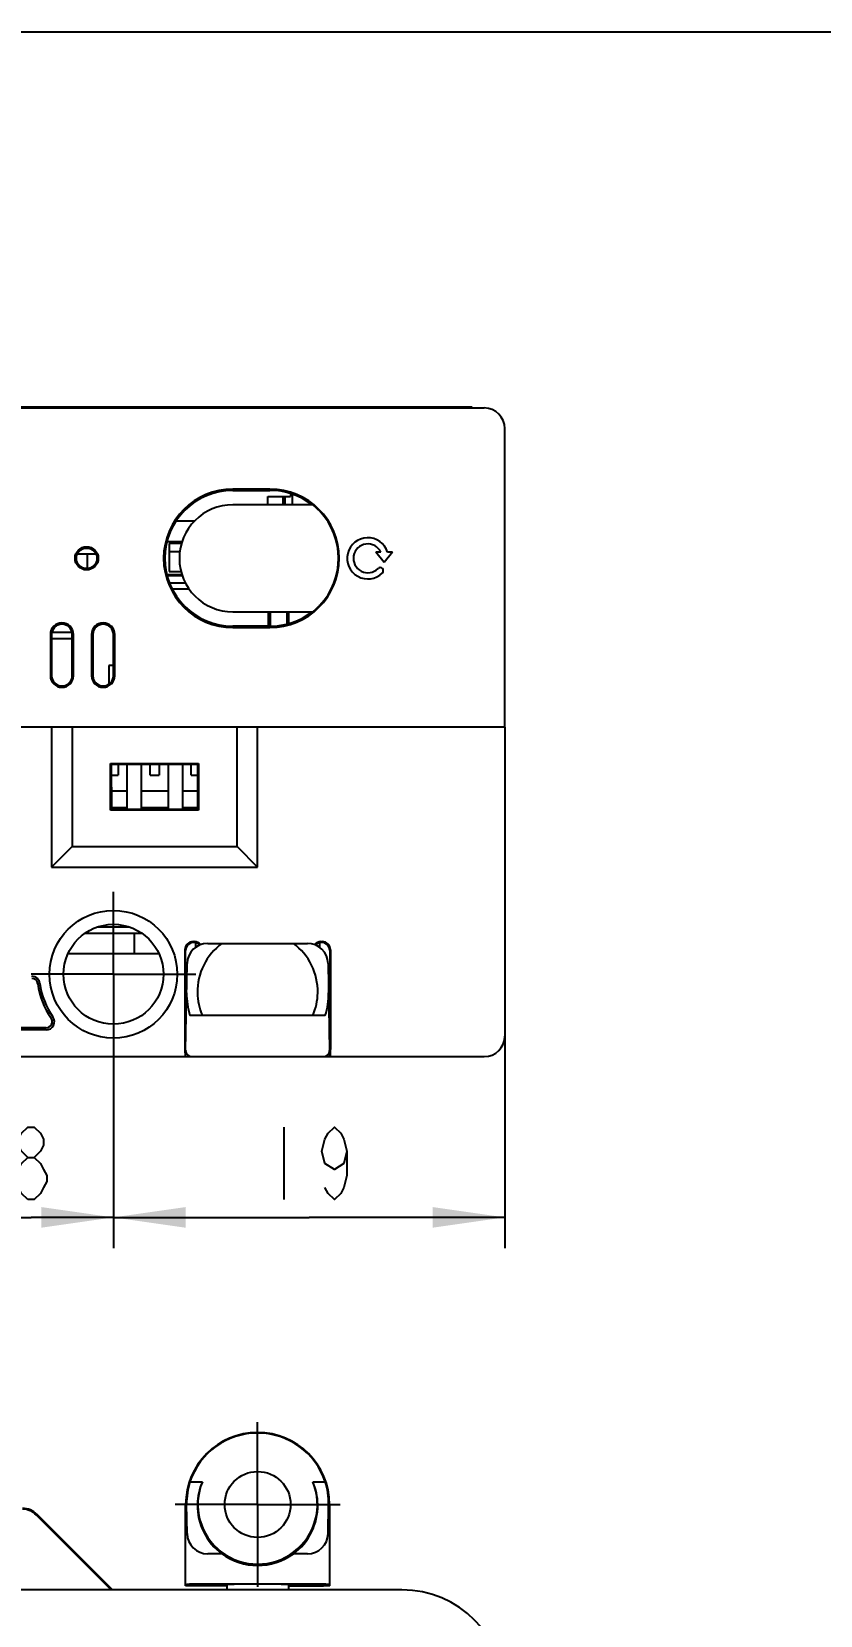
# Model space of a CAD drawing. Header units: millimetres. Extents: x 0 to 297, y 0 to 210.
# Drawn here: x 115.3 to 153.6, y 133.1 to 210 of the extents above; entities that cross this region are included whole.
import ezdxf

# ---------------------------------------------------------------- set-up
doc = ezdxf.new("R2010")
doc.units = ezdxf.units.MM
doc.header["$LTSCALE"] = 16.335
doc.linetypes.add('CENTER', pattern=[0.6, 0.375, -0.075, 0.075, -0.075])
doc.layers.get('0').update_dxf_attribs({"linetype": 'CONTINUOUS'})
for name, color, linetype in [('000_19_DXF_CONTINUOUS_LINE', 7, 'CONTINUOUS'), ('00_11_DXF_CONTINUOUS_LINE', 7, 'CONTINUOUS'), ('01-PBG-10-01DXF_CONTINUOUS_LINE', 7, 'CONTINUOUS'), ('2022-08-16_CDXF_CONTINUOUS_LINE', 7, 'CONTINUOUS'), ('2022-09-08_CDXF_CONTINUOUS_LINE', 7, 'CONTINUOUS'), ('CORE300_100_DXF_CONTINUOUS_LINE', 7, 'CONTINUOUS'), ('CORES3-60-01DXF_CONTINUOUS_LINE', 7, 'CONTINUOUS'), ('CORES3_DXF_AXIS', 7, 'CONTINUOUS'), ('CORES3_DXF_DIMENSION', 7, 'CONTINUOUS'), ('CORES3_DXF_FORMAT', 7, 'CONTINUOUS'), ('DINBASE-60-0DXF_CONTINUOUS_LINE', 7, 'CONTINUOUS'), ('GROVE_RED_DIDXF_CONTINUOUS_LINE', 7, 'CONTINUOUS'), ('STA0226C0A_1DXF_CONTINUOUS_LINE', 7, 'CONTINUOUS'), ('TMP_DWG_1_1_DXF_CONTINUOUS_LINE', 7, 'CONTINUOUS')]:
    doc.layers.add(name, color=color, linetype=linetype)
doc.styles.get("Standard").update_dxf_attribs({"font": 'CHANGFANGSONG.TTF'})
doc.dimstyles.new('DIMSTYLE_2', dxfattribs={"dimtxt": 3.5, "dimasz": 3.5, "dimexe": 1.5, "dimexo": 0, "dimgap": 0.875, "dimtad": 1, "dimdec": 3, "dimdsep": 46, "dimtxsty": 'STANDARD', "dimblk": '_FILLED', "dimblk1": '_FILLED', "dimblk2": '_FILLED', "dimcen": 0.09, "dimclrt": 3, "dimadec": 3, "dimazin": 2, "dimtp": 0.2, "dimtm": 0.2, "dimtfac": 1, "dimtdec": 3, "dimtofl": 0, "dimtmove": 0, "dimatfit": 3, "dimldrblk": '_FILLED', "dimfxl": 1, "dimtolj": 1, "dimarcsym": 0})

# ---------------------------------------------------------------- blocks, each defined once
blk = doc.blocks.new('_FILLED')
at = {"color": 0, "linetype": 'BYBLOCK'}
blk.add_solid([(0, 0), (-1, 0.143), (-1, -0.143)], dxfattribs=at)
blk = doc.blocks.new('*D11')
at = {"layer": 'CORES3_DXF_DIMENSION', "color": 1, "linetype": 'CONTINUOUS'}
for p, q in [((111.315, 160.224), (111.315, 150.917)), ((119.315, 160.224), (119.315, 150.917)), ((111.315, 152.417), (115.315, 152.417)), ((119.315, 152.417), (115.315, 152.417))]:
    blk.add_line(p, q, dxfattribs=at)
at = {"layer": 'CORES3_DXF_DIMENSION', "color": 1, "linetype": 'CONTINUOUS', "xscale": 3.5, "yscale": 3.5, "zscale": 3.5, "rotation": 180}
blk.add_blockref('_FILLED', (111.315, 152.417), dxfattribs=at)
at = {"layer": 'CORES3_DXF_DIMENSION', "color": 1, "linetype": 'CONTINUOUS', "xscale": 3.5, "yscale": 3.5, "zscale": 3.5}
blk.add_blockref('_FILLED', (119.315, 152.417), dxfattribs=at)
blk = doc.blocks.new('*D13')
at = {"layer": 'CORES3_DXF_DIMENSION', "color": 1, "linetype": 'CONTINUOUS'}
for p, q in [((138.315, 161.224), (138.315, 150.917)), ((119.315, 160.224), (119.315, 150.917)), ((119.315, 152.417), (128.815, 152.417)), ((138.315, 152.417), (128.815, 152.417))]:
    blk.add_line(p, q, dxfattribs=at)
at = {"layer": 'CORES3_DXF_DIMENSION', "color": 1, "linetype": 'CONTINUOUS', "xscale": 3.5, "yscale": 3.5, "zscale": 3.5, "rotation": 180}
blk.add_blockref('_FILLED', (119.315, 152.417), dxfattribs=at)
at = {"layer": 'CORES3_DXF_DIMENSION', "color": 1, "linetype": 'CONTINUOUS', "xscale": 3.5, "yscale": 3.5, "zscale": 3.5}
blk.add_blockref('_FILLED', (138.315, 152.417), dxfattribs=at)

msp = doc.modelspace()

# ---------------------------------------------------------------- linework, layer by layer
at = {"layer": '000_19_DXF_CONTINUOUS_LINE', "color": 7, "linetype": 'CONTINUOUS'}
for p, q in [((123.8942, 165.7244), (128.7368, 165.7244)), ((122.8208, 160.5296), (122.8943, 164.7419)), ((129.7366, 164.7419), (129.8102, 160.5296)), ((129.6013, 162.2244), (123.0296, 162.2244)), ((123.1208, 160.2244), (129.5102, 160.2244)), ((123.0296, 139.5767), (123.6322, 139.5767)), ((128.9988, 139.5767), (129.6013, 139.5767)), ((122.8208, 134.532), (122.8208, 138.4767)), ((122.8943, 137.0593), (122.8696, 138.4767)), ((129.7366, 137.0593), (129.7614, 138.4767)), ((129.8102, 138.4767), (129.8102, 134.5319)), ((124.5811, 136.0767), (123.8942, 136.0767)), ((128.7368, 136.0767), (128.0499, 136.0767)), ((122.8208, 134.532), (122.8943, 134.6056)), ((123.8941, 134.6227), (126.3151, 134.6227)), ((124.8155, 134.5965), (124.8155, 134.329)), ((126.3159, 134.6227), (128.7369, 134.6227)), ((127.8155, 134.5965), (127.8155, 134.329)), ((129.8102, 134.532), (129.7366, 134.6056)), ((122.8208, 134.532), (122.8208, 134.532)), ((124.8155, 134.532), (122.8208, 134.532)), ((127.8155, 134.5267), (129.5102, 134.5267)), ((129.8102, 134.532), (129.8102, 134.5319))]:
    msp.add_line(p, q, dxfattribs=at)
msp.add_circle((126.3155, 138.4767), 1.6, dxfattribs=at)
for centre, radius, start, end in [((123.8942, 164.7244), 1, 90, 179), ((126.3164, 163.3752), 2.9206, 126.451773, 180.996739), ((126.3146, 163.3752), 2.9206, 359.003253, 53.548221), ((128.7368, 164.7244), 1, 1, 90), ((126.3192, 163.3763), 2.9235, 181.016323, 203.203619), ((126.3118, 163.3763), 2.9235, 336.796398, 358.983639), ((123.1208, 160.5244), 0.3, 179, 270), ((129.5102, 160.5244), 0.3, 270, 1), ((126.3155, 138.4767), 3.4947, 0, 180), ((126.3155, 138.4767), 3.4651, 18.508907, 161.491093), ((126.3192, 138.4248), 2.9235, 156.796398, 178.98366), ((126.3155, 138.4767), 2.9, 157.70903, 22.29097), ((126.3118, 138.4248), 2.9235, 1.016323, 23.203619), ((126.3164, 138.4259), 2.9206, 179.003253, 233.54822), ((126.3146, 138.4259), 2.9206, 306.451776, 0.996743), ((126.3155, 138.4767), 2.9611, 234.145946, 305.854054)]:
    msp.add_arc(centre, radius, start, end, dxfattribs=at)
for centre, major_axis, ratio, start_param, end_param in [((126.3155, 163.2642), (0, 3.4469), 0.9998476, 1.5533404, 1.8772386), ((126.3155, 163.2642), (0, 3.4469), 0.9998476, -1.8772386, -1.5533404), ((126.3155, 138.5369), (0, 3.4469), 0.9998476, 1.264354, 1.5882523), ((126.3155, 138.5369), (0, 3.4469), 0.9998476, -1.5882523, -1.264354), ((123.8942, 137.0767), (1, 0), 1, -3.1241394, -1.5707963), ((128.7368, 137.0767), (1, 0), 1, -1.5707963, -0.0174533)]:
    msp.add_ellipse(centre, major_axis=major_axis, ratio=ratio, start_param=start_param, end_param=end_param, dxfattribs=at)
for points, knots in [([(122.8943, 134.6056), (122.8945, 134.6058), (122.8952, 134.6061), (122.8973, 134.6067), (122.9015, 134.6074), (122.9082, 134.6082), (122.9172, 134.609), (122.9286, 134.6098), (122.9422, 134.6106), (122.958, 134.6114), (122.9835, 134.6125), (123.0207, 134.6138), (123.0713, 134.6152), (123.1298, 134.6165), (123.1954, 134.6178), (123.2676, 134.6189), (123.375, 134.6203), (123.5202, 134.6216), (123.7036, 134.6225), (123.8298, 134.6227), (123.8941, 134.6227)], [0, 0, 0, 0, 0.0008327, 0.0022051, 0.0066561, 0.0134138, 0.0224803, 0.0338453, 0.0474807, 0.063353, 0.0814283, 0.124024, 0.1748572, 0.2334637, 0.2992805, 0.3716994, 0.4500316, 0.62145, 0.8070975, 1, 1, 1, 1]), ([(124.8155, 134.5965), (124.8155, 134.5968), (124.8161, 134.5974), (124.8185, 134.5983), (124.8239, 134.5994), (124.8329, 134.6006), (124.8455, 134.6018), (124.8616, 134.603), (124.8812, 134.6042), (124.9043, 134.6054), (124.9307, 134.6066), (124.9605, 134.6078), (125.0067, 134.6094), (125.0722, 134.6112), (125.1596, 134.6133), (125.2581, 134.6152), (125.3667, 134.6169), (125.4846, 134.6184), (125.6104, 134.6197), (125.7906, 134.6212), (126.0263, 134.6224), (126.2176, 134.6227), (126.3151, 134.6227)], [0, 0, 0, 0, 0.0005235, 0.0015243, 0.0052361, 0.0113013, 0.0197295, 0.0305083, 0.0436118, 0.0590126, 0.0766796, 0.0965681, 0.1186285, 0.1690582, 0.2274821, 0.2933455, 0.3660087, 0.4447792, 0.528897, 0.6175537, 0.8050195, 1, 1, 1, 1]), ([(126.3159, 134.6227), (126.4134, 134.6227), (126.6047, 134.6224), (126.8404, 134.6212), (127.0206, 134.6197), (127.1464, 134.6184), (127.2642, 134.6169), (127.3729, 134.6152), (127.4714, 134.6133), (127.5588, 134.6112), (127.6243, 134.6094), (127.6705, 134.6078), (127.7003, 134.6066), (127.7267, 134.6054), (127.7498, 134.6042), (127.7694, 134.603), (127.7855, 134.6018), (127.7981, 134.6006), (127.8071, 134.5994), (127.8125, 134.5983), (127.8149, 134.5974), (127.8155, 134.5968), (127.8155, 134.5965)], [0, 0, 0, 0, 0.1949813, 0.3824474, 0.4711041, 0.5552219, 0.6339923, 0.7066554, 0.7725187, 0.8309424, 0.881372, 0.9034323, 0.9233208, 0.9409877, 0.9563884, 0.969492, 0.9802706, 0.9886989, 0.994764, 0.9984757, 0.9994765, 1, 1, 1, 1]), ([(128.7369, 134.6227), (128.8012, 134.6227), (128.9274, 134.6225), (129.1108, 134.6216), (129.256, 134.6203), (129.3634, 134.6189), (129.4356, 134.6178), (129.5012, 134.6165), (129.5596, 134.6152), (129.6103, 134.6138), (129.6475, 134.6125), (129.673, 134.6114), (129.6888, 134.6106), (129.7024, 134.6098), (129.7137, 134.609), (129.7228, 134.6082), (129.7295, 134.6074), (129.7336, 134.6067), (129.7358, 134.6061), (129.7364, 134.6058), (129.7366, 134.6056)], [0, 0, 0, 0, 0.1929027, 0.3785502, 0.5499686, 0.6283009, 0.7007197, 0.7665365, 0.825143, 0.8759762, 0.9185718, 0.9366471, 0.9525194, 0.9661547, 0.9775198, 0.9865862, 0.9933439, 0.9977949, 0.9991673, 1, 1, 1, 1]), ([(129.8102, 134.5319), (129.8102, 134.5318), (129.8095, 134.5316), (129.8086, 134.5314), (129.8067, 134.5311), (129.8042, 134.5309), (129.801, 134.5306), (129.7953, 134.5303), (129.7865, 134.5299), (129.7739, 134.5294), (129.7589, 134.529), (129.7414, 134.5286), (129.7217, 134.5282), (129.6999, 134.5279), (129.6675, 134.5275), (129.6235, 134.5271), (129.568, 134.5268), (129.5297, 134.5267), (129.5102, 134.5267)], [0, 0, 0, 0, 0.0014844, 0.0051978, 0.0112593, 0.0196784, 0.0304499, 0.0435601, 0.0766445, 0.1185913, 0.1690324, 0.2274667, 0.29333, 0.3660155, 0.444788, 0.6175244, 0.8050962, 1, 1, 1, 1])]:
    msp.add_open_spline(points, degree=3, knots=knots, dxfattribs=at)
at = {"layer": '00_11_DXF_CONTINUOUS_LINE', "color": 7, "linetype": 'CONTINUOUS'}
for p, q in [((115.5775, 137.9641), (119.2127, 134.329)), ((119.2744, 134.329), (115.6084, 137.9949))]:
    msp.add_line(p, q, dxfattribs=at)
for radius in [1, 0.9564]:
    msp.add_arc((114.9013, 137.2878), radius, 45, 90, dxfattribs=at)
at = {"layer": '01-PBG-10-01DXF_CONTINUOUS_LINE', "color": 7, "linetype": 'CONTINUOUS'}
msp.add_line((122.8127, 183.2244), (122.0463, 183.2244), dxfattribs=at)
at = {"layer": '01-PBG-10-01DXF_CONTINUOUS_LINE', "color": 3, "linetype": 'CONTINUOUS'}
msp.add_line((122.9969, 182.9244), (122.1799, 182.9244), dxfattribs=at)
at = {"layer": '2022-08-16_CDXF_CONTINUOUS_LINE', "color": 6, "linetype": 'CONTINUOUS'}
for p, q in [((121.8294, 184.1829), (121.8294, 184.5953)), ((122.0155, 185.1468), (122.0155, 183.7777)), ((122.6222, 185.1468), (122.0155, 185.1468)), ((122.5372, 184.7468), (122.0155, 184.7468)), ((122.6447, 183.6244), (121.9171, 183.6244)), ((122.6592, 183.5744), (121.9315, 183.5744)), ((122.0155, 183.7777), (122.6003, 183.7777))]:
    msp.add_line(p, q, dxfattribs=at)
at = {"layer": '2022-09-08_CDXF_CONTINUOUS_LINE', "color": 7, "linetype": 'CONTINUOUS'}
for p, q in [((123.2428, 186.2244), (122.3528, 186.2244)), ((118.4718, 184.6244), (117.5592, 184.6244)), ((118.1117, 184.9144), (117.9204, 184.9144)), ((118.0428, 184.6244), (118.0428, 183.9244)), ((122.6447, 185.2244), (121.917, 185.2244)), ((126.8402, 181.1244), (126.8402, 181.8244)), ((127.8255, 181.2577), (127.8255, 181.8244)), ((117.3043, 180.8244), (116.3266, 180.8244)), ((116.3155, 180.5244), (117.3155, 180.5244))]:
    msp.add_line(p, q, dxfattribs=at)
at = {"layer": 'CORE300_100_DXF_CONTINUOUS_LINE', "color": 7, "linetype": 'CONTINUOUS'}
for p, q in [((116.3155, 176.2244), (106.3853, 176.2244)), ((116.3155, 176.2244), (116.3155, 169.4244)), ((117.3155, 176.2244), (117.3155, 170.4244)), ((125.3155, 170.4244), (125.3155, 176.2244)), ((138.3155, 176.2244), (126.3155, 176.2244)), ((126.3155, 169.4244), (126.3155, 176.2244)), ((138.3155, 176.2244), (138.3155, 161.2244)), ((119.1806, 174.4593), (123.4504, 174.4593)), ((119.2128, 174.4271), (119.1806, 174.4593)), ((119.1806, 172.1895), (119.1806, 174.4593)), ((119.2128, 174.4271), (123.4182, 174.4271)), ((119.2128, 174.4271), (119.2135, 172.2224)), ((123.4175, 172.2224), (123.4182, 174.4271)), ((123.4182, 174.4271), (123.4504, 174.4593)), ((123.4504, 174.4593), (123.4504, 172.1895)), ((119.2135, 172.2224), (119.1806, 172.1895)), ((123.4504, 172.1895), (119.1806, 172.1895)), ((123.4175, 172.2224), (119.2135, 172.2224)), ((123.4175, 172.2224), (123.4504, 172.1895)), ((117.3155, 170.4244), (116.3155, 169.4244)), ((117.3155, 170.4244), (125.3155, 170.4244)), ((125.3155, 170.4244), (126.3155, 169.4244)), ((116.3155, 169.4244), (126.3155, 169.4244)), ((120.3155, 166.2244), (120.3155, 165.2244)), ((122.7823, 165.4077), (122.7823, 161.2244)), ((122.8154, 160.2244), (122.8154, 165.3745)), ((123.1822, 165.8076), (123.2488, 165.8076)), ((123.2155, 165.7727), (123.2155, 165.7743)), ((123.3155, 165.5398), (123.3155, 165.7581)), ((129.3155, 165.7581), (129.3155, 165.5398)), ((129.3822, 165.8076), (129.4488, 165.8076)), ((129.4155, 165.7727), (129.4155, 165.7743)), ((129.8155, 165.3745), (129.8155, 160.2244)), ((129.8487, 165.4077), (129.8487, 161.2244)), ((121.5197, 165.2244), (117.1114, 165.2244)), ((116.0429, 161.6244), (114.5881, 161.6244)), ((116.0429, 161.5197), (114.5881, 161.5197)), ((99.5102, 160.2244), (123.1208, 160.2244)), ((129.5102, 160.2244), (137.3155, 160.2244))]:
    msp.add_line(p, q, dxfattribs=at)
for radius in [3.1, 2.425]:
    msp.add_circle((119.3155, 164.2244), radius, dxfattribs=at)
for centre, radius, start, end in [((123.2139, 165.3731), 0.3996, 43.102286, 89.778189), ((129.417, 165.3731), 0.3996, 90.219966, 136.906317), ((115.3469, 163.7244), 0.4047, 7.180756, 90), ((115.3469, 163.7244), 0.3, 7.180756, 90), ((119.3155, 164.2244), 3.7, 187.180756, 215.099632), ((119.3155, 164.2244), 3.5953, 187.180756, 215.099632), ((116.0429, 161.9244), 0.4047, 270, 35.099632), ((116.0429, 161.9244), 0.3, 270, 35.099632), ((137.3155, 161.2244), 1, 270, 360)]:
    msp.add_arc(centre, radius, start, end, dxfattribs=at)
for centre, major_axis, ratio, start_param, end_param in [((123.1823, 165.4075), (0.2829, -0.2829), 0.9996955, 2.3563468, 3.9268385), ((123.2226, 165.3673), (0.3762, -0.1597), 0.9751956, 2.8178587, 3.5340633), ((123.2173, 165.3726), (-0.2829, 0.2829), 0.9996955, -0.7811333, 0.0690413), ((123.2486, 165.4075), (0.2829, 0.2829), 0.9996955, -0.084893, 0.7852459), ((129.3823, 165.4075), (0.2829, -0.2829), 0.9996955, 2.3563468, 3.2264858), ((129.4137, 165.3726), (0.2829, 0.2829), 0.9996955, -0.0690413, 0.7811333), ((129.4486, 165.4075), (0.2829, 0.2829), 0.9996955, -0.7852459, 0.7852459), ((129.4084, 165.3673), (0.3762, 0.1597), 0.9751956, -0.3924706, 0.323734)]:
    msp.add_ellipse(centre, major_axis=major_axis, ratio=ratio, start_param=start_param, end_param=end_param, dxfattribs=at)
for points, knots in [([(122.7823, 161.2244), (122.7823, 161.1594), (122.7825, 161.0318), (122.7835, 160.8466), (122.785, 160.6759), (122.7868, 160.5458), (122.7886, 160.4538), (122.7899, 160.3956), (122.7914, 160.3453), (122.7929, 160.3035), (122.7944, 160.2706), (122.7958, 160.2487), (122.797, 160.2361), (122.7979, 160.2298), (122.7986, 160.2266), (122.7992, 160.2244), (122.7997, 160.2244)], [0, 0, 0, 0, 0.1948145, 0.3825074, 0.5552602, 0.7066636, 0.772553, 0.8309931, 0.8814109, 0.9233715, 0.9564512, 0.9803099, 0.9887326, 0.9948011, 0.9985191, 1, 1, 1, 1]), ([(129.8487, 161.2244), (129.8487, 161.1594), (129.8485, 161.0318), (129.8475, 160.8466), (129.846, 160.6759), (129.8442, 160.5458), (129.8424, 160.4538), (129.8411, 160.3956), (129.8396, 160.3453), (129.8381, 160.3034), (129.8366, 160.2706), (129.8352, 160.2487), (129.8339, 160.2361), (129.8331, 160.2298), (129.8324, 160.2266), (129.8317, 160.2244), (129.8312, 160.2244)], [0, 0, 0, 0, 0.1948161, 0.3825111, 0.5552593, 0.7066604, 0.7725502, 0.8309917, 0.8814119, 0.9233745, 0.9564543, 0.9803117, 0.9887337, 0.9948017, 0.9985192, 1, 1, 1, 1])]:
    msp.add_open_spline(points, degree=3, knots=knots, dxfattribs=at)
at = {"layer": 'CORES3-60-01DXF_CONTINUOUS_LINE', "color": 7, "linetype": 'CONTINUOUS'}
for p, q in [((126.8155, 187.4244), (127.9155, 187.4244)), ((126.8155, 187.0244), (126.8155, 187.4244)), ((127.551, 187.0244), (127.551, 187.4244)), ((127.9155, 187.5655), (127.9155, 187.4244))]:
    msp.add_line(p, q, dxfattribs=at)
at = {"layer": 'CORES3_DXF_AXIS', "color": 4, "linetype": 'CENTER'}
for p, q in [((119.3155, 164.2244), (119.3155, 168.2245)), ((119.3155, 164.2244), (115.3154, 164.2244)), ((119.3155, 164.2244), (123.3156, 164.2244)), ((119.3155, 164.2244), (119.3155, 160.2243)), ((126.3155, 138.4767), (126.3155, 142.4768)), ((126.3155, 138.4767), (122.3154, 138.4767)), ((126.3155, 138.4767), (126.3155, 134.4766)), ((126.3155, 138.4767), (130.3156, 138.4767))]:
    msp.add_line(p, q, dxfattribs=at)
at = {"layer": 'CORES3_DXF_DIMENSION', "color": 3, "linetype": 'CONTINUOUS'}
msp.add_line((127.5905, 156.7921), (127.5905, 153.2921), dxfattribs=at)
for points in [[(115.1624, 155.3337), (114.8561, 155.6254), (114.703, 155.9171), (114.703, 156.2087), (114.8561, 156.5004), (115.1624, 156.7921), (115.4686, 156.7921), (115.7749, 156.5004), (115.928, 156.2087), (115.928, 155.9171), (115.7749, 155.6254), (115.4686, 155.3337)], [(130.653, 155.6254), (130.4999, 155.0421), (130.0405, 154.7504), (129.5811, 155.0421), (129.428, 155.6254), (129.5811, 156.2087), (129.7342, 156.5004), (130.0405, 156.7921), (130.3467, 156.5004), (130.4999, 156.2087), (130.653, 155.6254), (130.653, 154.4587), (130.4999, 153.8754), (130.3467, 153.5837), (130.0405, 153.2921), (129.7342, 153.5837), (129.5811, 153.8754)], [(115.1624, 153.2921), (114.8561, 153.5837), (114.703, 153.8754), (114.5499, 154.1671), (114.5499, 154.4587), (114.703, 154.7504), (114.8561, 155.0421), (115.1624, 155.3337), (115.4686, 155.3337), (115.7749, 155.0421), (115.928, 154.7504), (116.0811, 154.4587), (116.0811, 154.1671), (115.928, 153.8754), (115.7749, 153.5837), (115.4686, 153.2921), (115.1624, 153.2921)]]:
    msp.add_lwpolyline(points, dxfattribs=at)
at = {"layer": 'CORES3_DXF_FORMAT', "color": 7, "linetype": 'CONTINUOUS'}
msp.add_line((0, 210), (297, 210), dxfattribs=at)
at = {"layer": 'DINBASE-60-0DXF_CONTINUOUS_LINE', "color": 7, "linetype": 'CONTINUOUS'}
for p, q in [((117.9447, 166.2244), (120.6856, 166.2244)), ((118.5596, 166.5244), (120.0703, 166.5244))]:
    msp.add_line(p, q, dxfattribs=at)
at = {"layer": 'GROVE_RED_DIDXF_CONTINUOUS_LINE', "color": 7, "linetype": 'CONTINUOUS'}
for p, q in [((119.3155, 179.2244), (119.0905, 179.2244)), ((119.0905, 179.2244), (119.0905, 178.309)), ((119.213, 173.8994), (119.5405, 173.8994)), ((119.5405, 174.4271), (119.5405, 173.8994)), ((119.9655, 174.4271), (119.9655, 172.2224)), ((120.6655, 174.4271), (120.6655, 172.2224)), ((121.0905, 173.8994), (121.0905, 174.4271)), ((121.0905, 173.8994), (121.5405, 173.8994)), ((121.5405, 174.4271), (121.5405, 173.8994)), ((121.9655, 174.4271), (121.9655, 172.2224)), ((122.6655, 174.4271), (122.6655, 172.2224)), ((123.0905, 173.8994), (123.0905, 174.4271)), ((123.0905, 173.8994), (123.418, 173.8994)), ((119.2132, 173.1244), (119.9655, 173.1244)), ((120.6655, 173.1244), (121.9655, 173.1244)), ((122.6655, 173.1244), (123.4178, 173.1244)), ((119.2135, 172.3244), (119.9655, 172.3244)), ((120.6655, 172.3244), (121.9655, 172.3244)), ((122.6655, 172.3244), (123.4175, 172.3244))]:
    msp.add_line(p, q, dxfattribs=at)
at = {"layer": 'STA0226C0A_1DXF_CONTINUOUS_LINE', "color": 7, "linetype": 'CONTINUOUS'}
for p, q in [((85.3155, 191.7244), (137.3155, 191.7244)), ((138.3155, 176.2244), (138.3155, 190.7244)), ((126.9155, 187.7873), (125.1155, 187.7873)), ((125.1155, 187.7244), (126.9155, 187.7244)), ((128.9477, 187.0244), (125.1155, 187.0244)), ((127.6585, 187.0244), (127.655, 187.4244)), ((127.9889, 187.5447), (127.9934, 187.0244)), ((132.2979, 184.7244), (132.0587, 184.7244)), ((132.4608, 184.2244), (132.0587, 184.7244)), ((132.8587, 184.7244), (132.4608, 184.2244)), ((132.8587, 184.7244), (132.6194, 184.7244)), ((125.1155, 181.8244), (128.9477, 181.8244)), ((126.9434, 181.1246), (126.9373, 181.8244)), ((127.7459, 181.2351), (127.7561, 181.8244)), ((126.9155, 181.1244), (125.1155, 181.1244)), ((125.1155, 181.0615), (126.9155, 181.0615)), ((116.2526, 180.7244), (116.2526, 178.7244)), ((116.3155, 180.7244), (116.3155, 178.7244)), ((117.3155, 178.7244), (117.3155, 180.7244)), ((117.3783, 178.7244), (117.3783, 180.7244)), ((118.2526, 180.7244), (118.2526, 178.7244)), ((118.3155, 180.7244), (118.3155, 178.7244)), ((119.3155, 178.7244), (119.3155, 180.7244)), ((119.3783, 178.7244), (119.3783, 180.7244)), ((138.3155, 176.2244), (84.3155, 176.2244)), ((133.3155, 134.329), (89.3155, 134.329))]:
    msp.add_line(p, q, dxfattribs=at)
for radius in [0.5629, 0.5]:
    msp.add_circle((118.0155, 184.4244), radius, dxfattribs=at)
for centre, radius, start, end in [((137.3155, 190.7244), 1, 0, 90), ((125.1155, 184.4244), 3.3629, 90, 270), ((125.1155, 184.4244), 3.3, 90, 270), ((126.9155, 184.4244), 3.3629, 270, 90), ((126.9155, 184.4244), 3.3, 51.98772, 90), ((125.1155, 184.4244), 2.6, 90, 270), ((126.6652, 180.3978), 7.0087, 70.551059, 70.993561), ((126.9155, 184.4244), 3.3279, 316.700077, 43.299923), ((131.6655, 184.4244), 1, 17.457603, 315), ((131.6655, 184.4244), 0.7, 25.376934, 315), ((132.2665, 183.8234), 0.15, 315, 135), ((126.9155, 184.4244), 3.3, 270, 308.01228), ((126.6652, 188.451), 7.0087, 289.006439, 289.448941), ((116.8155, 180.7244), 0.5629, 0, 180), ((116.8155, 180.7244), 0.5, 0, 180), ((118.8155, 180.7244), 0.5629, 0, 180), ((118.8155, 180.7244), 0.5, 0, 180), ((116.8155, 178.7244), 0.5629, 180, 360), ((116.8155, 178.7244), 0.5, 180, 360), ((118.8155, 178.7244), 0.5629, 180, 360), ((118.8155, 178.7244), 0.5, 180, 360), ((133.3155, 129.329), 5, 0, 90)]:
    msp.add_arc(centre, radius, start, end, dxfattribs=at)
for points, knots in [([(129.3375, 186.7068), (129.3046, 186.7416), (129.2546, 186.792), (129.1866, 186.8554), (129.1378, 186.8987), (129.092, 186.9373), (129.0565, 186.9656), (129.0317, 186.9844), (129.0174, 186.995), (129.0068, 187.002), (129.0011, 187.0058), (128.9988, 187.0066)], [0, 0, 0, 0, 0.317238, 0.4699357, 0.6151602, 0.7493104, 0.8664463, 0.9153034, 0.9553111, 0.9843346, 1, 1, 1, 1]), ([(128.9988, 181.8422), (129.0011, 181.843), (129.0068, 181.8468), (129.0174, 181.8538), (129.0318, 181.8644), (129.0565, 181.8832), (129.092, 181.9115), (129.1378, 181.9501), (129.1866, 181.9934), (129.2546, 182.0568), (129.3046, 182.1072), (129.3375, 182.142)], [0, 0, 0, 0, 0.0156723, 0.0447062, 0.0847174, 0.1335742, 0.2506862, 0.3848198, 0.5300478, 0.6827593, 1, 1, 1, 1])]:
    msp.add_open_spline(points, degree=3, knots=knots, dxfattribs=at)
at = {"layer": 'TMP_DWG_1_1_DXF_CONTINUOUS_LINE', "color": 7, "linetype": 'CONTINUOUS'}
for p, q in [((85.9155, 191.7744), (136.7155, 191.7744)), ((136.7155, 191.7744), (136.7155, 191.7244))]:
    msp.add_line(p, q, dxfattribs=at)

# ---------------------------------------------------------------- dimensions: what is measured, and where the dimension line sits
at = {"layer": 'CORES3_DXF_DIMENSION', "color": 1, "linetype": 'CONTINUOUS'}
dim = msp.add_linear_dim(base=(138.3155, 152.4171), p1=(119.3155, 160.2243), p2=(138.3155, 161.2244), dimstyle='DIMSTYLE_2', dxfattribs=at)
dim.commit()
dim.dimension.update_dxf_attribs({"geometry": '*D13', "text_midpoint": (126.3655, 152.4171), "dimtype": 160})
dim = msp.add_linear_dim(base=(111.3155, 152.4171), p1=(119.3155, 160.2243), p2=(111.3155, 160.2243), angle=180, dimstyle='DIMSTYLE_2', dxfattribs=at)
dim.commit()
dim.dimension.update_dxf_attribs({"geometry": '*D11', "text_midpoint": (114.0905, 152.4171), "dimtype": 160})

doc.saveas('drawing.dxf')
